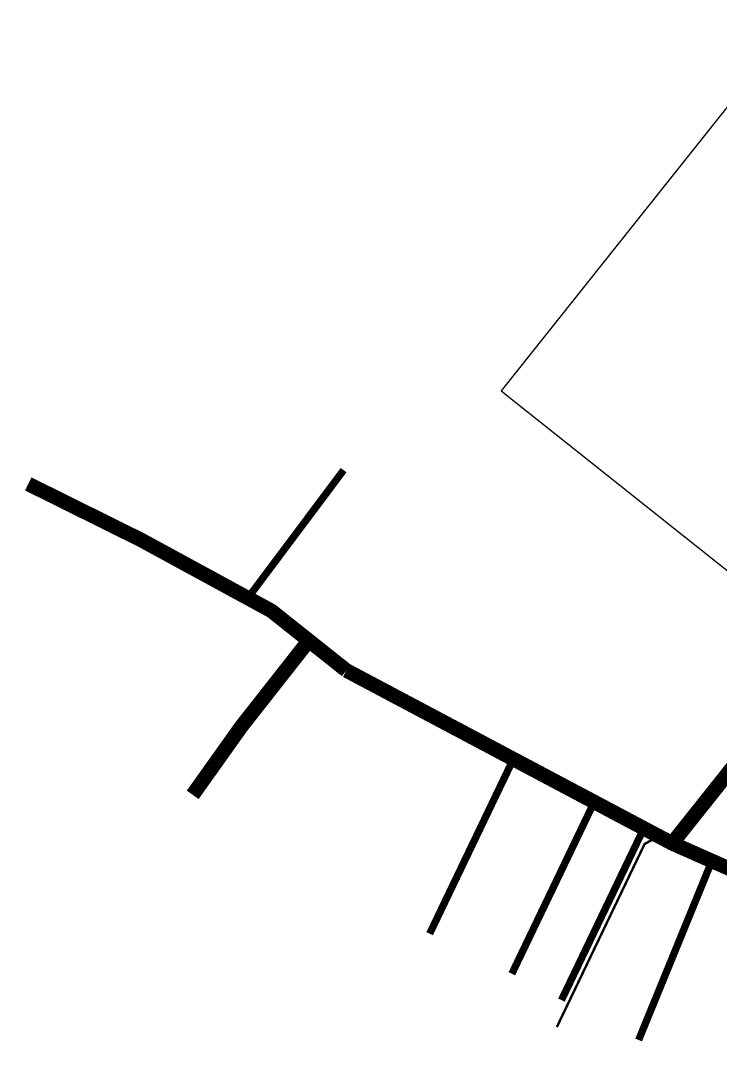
# Model space of a CAD drawing. Header units: metres. Extents: x -664657 to -643449, y -1076720 to -1062383.
# Drawn here: x -662309 to -662021.6, y -1065169.4 to -1064738.4 of the extents above; entities that cross this region are included whole.
import ezdxf

# ---------------------------------------------------------------- set-up
doc = ezdxf.new("R2010")
doc.units = ezdxf.units.M
doc.header["$LTSCALE"] = 0.1
doc.linetypes.add('DASHED', pattern=[19.05, 12.7, -6.35])
doc.linetypes.add('EVENDASH', pattern=[6.35, 3.175, -3.175])
doc.layers.add('AA_THER_DOPRAVA', color=142, linetype='Continuous')
doc.layers.add('FLOATING-WINDOWS', color=2, linetype='Continuous', plot=False)

msp = doc.modelspace()

# ---------------------------------------------------------------- linework, layer by layer
at = {"layer": 'AA_THER_DOPRAVA', "color": 136, "linetype": 'EVENDASH', "ltscale": 5}
for points, const_width in [([(-662176.374, -1064923.115), (-662215.745, -1064975.714)], 3), ([(-662175.219, -1065005.509), (-662206.064, -1064980.985), (-662259.819, -1064951.72), (-662306.026, -1064928.79)], 6), ([(-662041.291, -1065076.615), (-661954.282, -1064967.18), (-661950.838, -1064958.605)], 6), ([(-662238.415, -1065056.669), (-662218.532, -1065028.711), (-662190.669, -1064993.225)], 6), ([(-662175.219, -1065005.509), (-662041.291, -1065076.615), (-661948.656, -1065117.615), (-661869.444, -1065166.439)], 6), ([(-662140.997, -1065113.777), (-662106.571, -1065041.956)], 3), ([(-662107.195, -1065130.262), (-662073.328, -1065059.606)], 3), ([(-662086.791, -1065141.095), (-662052.923, -1065070.439)], 3), ([(-662055.056, -1065157.496), (-662024.953, -1065083.846)], 3)]:
    msp.add_lwpolyline(points, dxfattribs=dict(at, const_width=const_width))
at = {"layer": 'AA_THER_DOPRAVA', "color": 23, "linetype": 'DASHED', "ltscale": 0.5, "const_width": 1}
msp.add_lwpolyline([(-662088.708, -1065152.179), (-662052.618, -1065076.885), (-662045.069, -1065072.68)], dxfattribs=at)
at = {"layer": 'FLOATING-WINDOWS', "linetype": 'ByBlock', "lineweight": -3}
msp.add_lwpolyline([(-662111.597, -1064890.538), (-661782.843, -1065151.922), (-661598.008, -1064919.446), (-661926.761, -1064658.063)], close=True, dxfattribs=at)

doc.saveas('drawing.dxf')
